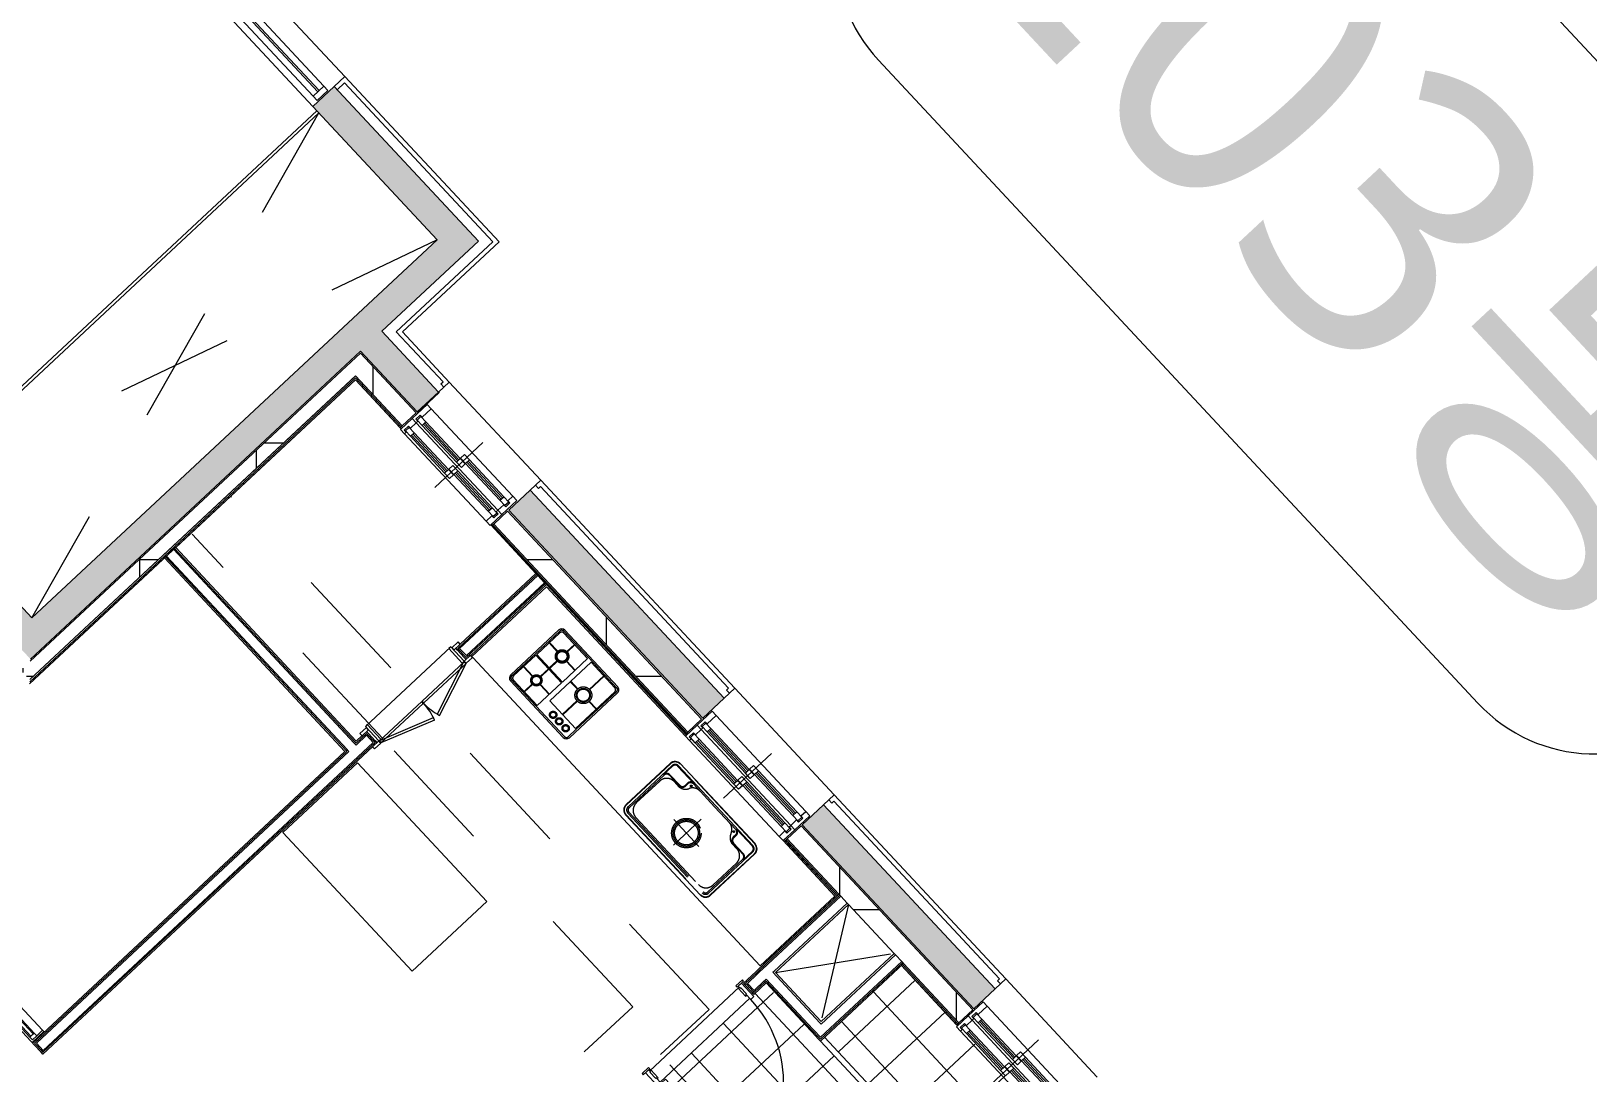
# Model space of a CAD drawing. Header units: millimetres. Extents: x -71377 to 516042, y -145869 to 441446.
# Drawn here: x 207070 to 217745, y 185128 to 192270 of the extents above; entities that cross this region are included whole.
import ezdxf

# ---------------------------------------------------------------- set-up
doc = ezdxf.new("R2010")
doc.units = ezdxf.units.MM
doc.header["$LTSCALE"] = 1000
doc.linetypes.add('_점선_S_', pattern=[1.6, 0.8, -0.8])
doc.linetypes.add('_점선_XS_', pattern=[1.15, 0.6, -0.55])
for name, color, linetype, lineweight in [('A-door', 4, 'Continuous', 5), ('A-door-hdln', 8, 'Continuous', 5), ('A-ele-8', 8, 'Continuous', 5), ('A-fnsh', 5, 'Continuous', 5), ('A-fnsh-4', 4, 'Continuous', 5), ('A-fnsh_7', 7, 'Continuous', 5), ('A-furn', 6, 'Continuous', 5), ('A-furn-hdln', 8, '_점선_XS_', 5), ('A-glas', 5, 'Continuous', 5), ('A-glas-hdln', 8, 'Continuous', 5), ('A-hat', 251, 'Continuous', 5), ('A-insu', 251, 'Continuous', 5), ('A-text-2', 7, 'Continuous', 5), ('A-wind', 4, 'Continuous', 5), ('A-wind-hdln', 8, 'Continuous', 5), ('A_cwall', 2, 'Continuous', 5), ('A_fnsh-4', 4, 'Continuous', 5), ('AA_발코니선', 4, '_점선_S_', 5), ('AA_오픈', 8, '_점선_S_', 5)]:
    doc.layers.add(name, color=color, linetype=linetype, lineweight=lineweight)
doc.styles.add('나눔고딕_2', font='NanumGothic.ttf', dxfattribs={"height": 2000})
pattern_1 = [(0, (-96985.9, -23353.2), (0, 800), []), (90, (-96985.9, -23353.2), (-800, 5e-14), [])]

# ---------------------------------------------------------------- blocks, each defined once
blk = doc.blocks.new('3D_팬트리문 - _A_팬트리문_8X23_2-2362849-지반층 배치도')
at = {"layer": 'A-furn'}
for p, q in [((-24, 209), (-400, 72)), ((-393, 54), (-17, 191)), ((-24, 209), (-17, 191)), ((24, 209), (17, 191)), ((393, 54), (17, 191)), ((24, 209), (400, 72)), ((-460, 72), (-460, 52)), ((-401, 72), (-460, 72)), ((-460, 52), (-401, 52)), ((-401, 52), (-401, 72)), ((-2, 72), (-400, 72)), ((-400, 72), (-400, 56)), ((-400, 72), (-393, 54)), ((-400, 56), (-2, 56)), ((-400, 52), (-400, -83)), ((-382, 52), (-400, 52)), ((-382, -83), (-382, 52)), ((-2, 56), (-2, 72)), ((2, 72), (2, 56)), ((400, 72), (2, 72)), ((2, 56), (400, 56)), ((400, 52), (382, 52)), ((382, 52), (382, -83)), ((400, 72), (393, 54)), ((400, 56), (400, 72)), ((400, -83), (400, 52)), ((460, 72), (401, 72)), ((401, 72), (401, 52)), ((401, 52), (460, 52)), ((460, 52), (460, 72)), ((-400, -52), (-460, -52)), ((-460, -52), (-460, -73)), ((-460, -73), (-400, -73)), ((-400, -73), (-400, -52)), ((-400, -83), (-382, -83)), ((-400, -83), (400, -83)), ((382, -83), (400, -83)), ((460, -52), (400, -52)), ((400, -52), (400, -73)), ((400, -73), (460, -73)), ((460, -73), (460, -52))]:
    blk.add_line(p, q, dxfattribs=at)
for centre, start, end in [((-400, 72), 360, 20), ((400, 72), 160, 180)]:
    blk.add_arc(centre, 400, start, end, dxfattribs=at)
blk = doc.blocks.new('3D_주방_아일랜드식탁 - _A_주방_아일랜드_13X7-2025265-지반층 배치도')
at = {"layer": 'A-furn'}
for p, q in [((-449, 163), (851, 163)), ((-449, -537), (-449, 163)), ((851, 163), (851, -537)), ((851, -537), (-449, -537))]:
    blk.add_line(p, q, dxfattribs=at)
blk = doc.blocks.new('3D_주방_하부장_ㅡ자형_ - _A_주방_84A_29-2025271-지반층 배치도')
at = {"layer": 'A-furn'}
for p, q in [((451, 1649), (-949, 1649)), ((-949, 1649), (-949, 949)), ((-949, 1649), (451, 1649)), ((-949, 949), (-949, 1649)), ((1951, 1649), (1431, 1649)), ((1431, 1649), (1951, 1649)), ((1951, 949), (1951, 1649)), ((1951, 1649), (1951, 949)), ((-674, 1059), (-674, 1509)), ((-644, 1539), (-114, 1539)), ((-84, 1509), (-84, 1059)), ((516, 1443), (516, 1030)), ((1315, 1494), (567, 1494)), ((1366, 1030), (1366, 1443)), ((-114, 1029), (-644, 1029)), ((567, 979), (1315, 979)), ((-939, 949), (1951, 949)), ((1951, 949), (-939, 949))]:
    blk.add_line(p, q, dxfattribs=at)
for centre, radius, start, end in [((-644, 1509), 30, 90, 180), ((-114, 1509), 30, 360, 90), ((567, 1443), 51, 90, 180), ((1315, 1443), 51, 360, 90), ((-644, 1059), 30, 180, 270), ((-114, 1059), 30, 270, 360), ((567, 1030), 51, 180, 270), ((1315, 1030), 51, 270, 360)]:
    blk.add_arc(centre, radius, start, end, dxfattribs=at)
at = {"layer": 'A-furn-hdln'}
for p, q in [((-664, 1280), (-664, 1509)), ((-655, 1284), (-655, 1500)), ((-350, 1529), (-644, 1529)), ((-635, 1520), (-396, 1520)), ((-528, 1448), (-528, 1520)), ((-524, 1448), (-524, 1520)), ((-396, 1520), (-396, 1284)), ((-122, 1520), (-361, 1520)), ((-361, 1520), (-361, 1133)), ((-114, 1529), (-350, 1529)), ((-234, 1384), (-234, 1520)), ((-230, 1384), (-230, 1520)), ((-102, 1133), (-102, 1500)), ((-94, 1129), (-94, 1509)), ((-572, 1404), (-655, 1404)), ((-572, 1400), (-655, 1400)), ((-480, 1404), (-396, 1404)), ((-480, 1400), (-396, 1400)), ((519, 1443), (519, 1030)), ((536, 1443), (536, 1030)), ((541, 1443), (541, 1358)), ((1315, 1491), (567, 1491)), ((567, 1474), (941, 1474)), ((567, 1469), (727, 1469)), ((572, 1389), (670, 1389)), ((696, 1438), (696, 1415)), ((701, 1438), (701, 1415)), ((727, 1464), (941, 1464)), ((941, 1474), (1315, 1474)), ((941, 1464), (1155, 1464)), ((1315, 1469), (1155, 1469)), ((1181, 1438), (1181, 1415)), ((1186, 1438), (1186, 1415)), ((1310, 1389), (1212, 1389)), ((1341, 1443), (1341, 1358)), ((1346, 1030), (1346, 1443)), ((1346, 1443), (1346, 1030)), ((1363, 1030), (1363, 1443)), ((-396, 1284), (-655, 1284)), ((-528, 1356), (-528, 1284)), ((-524, 1356), (-524, 1284)), ((-290, 1329), (-361, 1329)), ((-290, 1325), (-361, 1325)), ((-174, 1329), (-102, 1329)), ((-174, 1325), (-102, 1325)), ((546, 1358), (546, 1030)), ((556, 1309), (556, 1089)), ((572, 1384), (670, 1384)), ((626, 1379), (677, 1379)), ((941, 1339), (941, 1078)), ((1256, 1379), (1205, 1379)), ((1310, 1384), (1212, 1384)), ((1326, 1309), (1326, 1089)), ((1336, 1358), (1336, 1030)), ((-664, 1059), (-664, 1280)), ((-655, 1067), (-655, 1275)), ((-655, 1275), (-396, 1275)), ((-528, 1200), (-528, 1275)), ((-524, 1200), (-524, 1275)), ((-396, 1275), (-396, 1047)), ((-234, 1269), (-234, 1133)), ((-230, 1269), (-230, 1133)), ((815, 1199), (1067, 1199)), ((-564, 1163), (-655, 1163)), ((-564, 1159), (-655, 1159)), ((-528, 1123), (-528, 1047)), ((-524, 1123), (-524, 1047)), ((-487, 1163), (-396, 1163)), ((-487, 1159), (-396, 1159)), ((-361, 1133), (-102, 1133)), ((-94, 1059), (-94, 1129)), ((-644, 1039), (-350, 1039)), ((-396, 1047), (-635, 1047)), ((-350, 1039), (-114, 1039)), ((567, 1009), (1315, 1009)), ((567, 999), (1315, 999)), ((567, 982), (1315, 982)), ((626, 1019), (1256, 1019))]:
    blk.add_line(p, q, dxfattribs=at)
for centre, radius in [((-526, 1402), 46.2), ((-526, 1402), 37.8), ((-526, 1402), 34), ((727, 1444), 5.76), ((1155, 1444), 5.76), ((-232, 1327), 57.8), ((-232, 1327), 47.3), ((-232, 1327), 42.5), ((941, 1199), 101), ((941, 1199), 101), ((941, 1199), 91), ((-526, 1161), 38.5), ((-526, 1161), 38.5), ((-526, 1161), 31.5), ((-526, 1161), 28.4), ((941, 1199), 81), ((-275, 1084), 25), ((-275, 1084), 20), ((-275, 1084), 18), ((-214, 1084), 25), ((-214, 1084), 20), ((-214, 1084), 18), ((-149, 1084), 25), ((-149, 1084), 20), ((-149, 1084), 18)]:
    blk.add_circle(centre, radius, dxfattribs=at)
for centre, radius, start, end in [((-644, 1509), 20, 90, 180), ((-635, 1500), 20, 90, 180), ((-122, 1500), 20, 360, 90), ((-114, 1509), 20, 360, 90), ((567, 1443), 48, 90, 180), ((567, 1443), 31, 90, 180), ((567, 1443), 26, 90, 180), ((572, 1358), 31, 90, 180), ((670, 1415), 31, 270, 360), ((670, 1415), 26, 270, 360), ((666, 1448), 70, 278.8513, 337.2381), ((727, 1438), 31, 90, 180), ((727, 1438), 26, 90, 180), ((795, 1394), 70, 90, 157.2381), ((1087, 1394), 70, 22.7619, 90), ((1216, 1448), 70, 202.7619, 261.1487), ((1155, 1438), 31, 360, 90), ((1155, 1438), 26, 360, 90), ((1212, 1415), 31, 180, 270), ((1212, 1415), 26, 180, 270), ((1310, 1358), 31, 360, 90), ((1315, 1443), 48, 360, 90), ((1315, 1443), 31, 360, 90), ((1315, 1443), 31, 360, 90), ((1315, 1443), 26, 360, 90), ((572, 1358), 26, 90, 180), ((626, 1309), 70, 90, 180), ((1256, 1309), 70, 360, 90), ((1310, 1358), 26, 360, 90), ((626, 1089), 70, 180, 270), ((1256, 1089), 70, 270, 360), ((-644, 1059), 20, 180, 270), ((-635, 1067), 20, 180, 270), ((-114, 1059), 20, 270, 360), ((567, 1030), 48, 180, 270), ((567, 1030), 31, 180, 270), ((567, 1030), 21, 180, 270), ((1315, 1030), 31, 270, 360), ((1315, 1030), 21, 270, 0), ((1315, 1030), 48, 270, 360)]:
    blk.add_arc(centre, radius, start, end, dxfattribs=at)
blk = doc.blocks.new('미서기문_알파룸_ - _A_ASD_18X21-2421791-지반층 배치도')
at = {"layer": 'A-door'}
for p, q in [((-900, 60), (-888, 60)), ((-900, -50), (-900, 60)), ((-888, 5), (-888, -50)), ((888, 60), (900, 60)), ((888, 5), (888, 60)), ((900, 60), (900, -50)), ((-888, -50), (-900, -50)), ((900, -50), (888, -50))]:
    blk.add_line(p, q, dxfattribs=at)
at = {"layer": 'A-door-hdln'}
for p, q in [((0, 205), (0, -195)), ((-888, 60), (888, 60)), ((888, -50), (-888, -50))]:
    blk.add_line(p, q, dxfattribs=at)
at = {"layer": 'A-glas'}
for p, q in [((-863, 14), (-863, 36)), ((-863, 36), (-12.5, 36)), ((-12.5, 14), (-863, 14)), ((-12.5, 36), (-12.5, 14)), ((12.5, -26), (12.5, -4)), ((12.5, -4), (863, -4)), ((863, -26), (12.5, -26)), ((863, -4), (863, -26))]:
    blk.add_line(p, q, dxfattribs=at)
at = {"layer": 'A-wind'}
for p, q in [((-888, 5), (-888, 45)), ((-888, 45), (-863, 45)), ((-863, 5), (-888, 5)), ((-863, 45), (-863, 5)), ((-12.5, 5), (-12.5, 45)), ((-12.5, 45), (12.5, 45)), ((-12.5, -35), (-12.5, 5)), ((-12.5, 5), (12.5, 5)), ((12.5, 5), (-12.5, 5)), ((12.5, 45), (12.5, 5)), ((12.5, 5), (12.5, -35)), ((863, -35), (863, 5)), ((863, 5), (888, 5)), ((888, 5), (888, -35)), ((12.5, -35), (-12.5, -35)), ((888, -35), (863, -35))]:
    blk.add_line(p, q, dxfattribs=at)
at = {"layer": 'A-wind-hdln'}
for p, q in [((-12.5, 45), (-863, 45)), ((-863, 5), (-12.5, 5)), ((863, 5), (12.5, 5)), ((12.5, -35), (863, -35))]:
    blk.add_line(p, q, dxfattribs=at)
blk = doc.blocks.new('세대외여닫이문 - _A_ABS_9x23-2440022-지반층 배치도')
at = {"layer": 'A-door'}
for p, q in [((380, 62.5), (380, 902.5)), ((380, 902.5), (420, 902.5)), ((420, 62.5), (420, 902.5)), ((-420, 62.5), (-450, 62.5)), ((-450, 62.5), (-450, -62.5)), ((-425, -42.5), (-425, 12.5)), ((-425, 12.5), (-420, 12.5)), ((-420, 12.5), (-425, 12.5)), ((-425, 12.5), (-425, -42.5)), ((-420, 12.5), (-420, 62.5)), ((-410, 22.5), (-420, 22.5)), ((-420, 22.5), (-420, 12.5)), ((-410, -52.5), (-410, 22.5)), ((380, 62.5), (420, 62.5)), ((420, 22.5), (410, 22.5)), ((410, 22.5), (410, -52.5)), ((450, 62.5), (420, 62.5)), ((420, 62.5), (420, 12.5)), ((420, 12.5), (420, 22.5)), ((425, 12.5), (420, 12.5)), ((420, 12.5), (425, 12.5)), ((425, -42.5), (425, 12.5)), ((425, 12.5), (425, -42.5)), ((450, -62.5), (450, 62.5)), ((-410, -62.5), (-470, -62.5)), ((-470, -62.5), (-470, -74.5)), ((-470, -74.5), (-410, -74.5)), ((-450, -62.5), (-420, -62.5)), ((-420, -42.5), (-425, -42.5)), ((-425, -42.5), (-420, -42.5)), ((-420, -62.5), (-420, -42.5)), ((-420, -42.5), (-420, -52.5)), ((-420, -52.5), (-410, -52.5)), ((-410, -74.5), (-410, -62.5)), ((410, -52.5), (420, -52.5)), ((470, -62.5), (410, -62.5)), ((410, -62.5), (410, -74.5)), ((410, -74.5), (470, -74.5)), ((420, -52.5), (420, -42.5)), ((420, -42.5), (425, -42.5)), ((425, -42.5), (420, -42.5)), ((420, -42.5), (420, -62.5)), ((420, -62.5), (450, -62.5)), ((470, -74.5), (470, -62.5))]:
    blk.add_line(p, q, dxfattribs=at)
at = {"layer": 'A-door-hdln'}
for p, q in [((370, 822.5), (320, 822.5)), ((320, 822.5), (320, 642.5)), ((340, 642.5), (340, 802.5)), ((340, 802.5), (370, 802.5)), ((380, 842.5), (370, 842.5)), ((370, 842.5), (370, 782.5)), ((370, 782.5), (380, 782.5)), ((380, 782.5), (380, 842.5)), ((420, 842.5), (430, 842.5)), ((420, 782.5), (420, 842.5)), ((430, 782.5), (420, 782.5)), ((430, 842.5), (430, 782.5)), ((430, 822.5), (480, 822.5)), ((460, 802.5), (430, 802.5)), ((460, 642.5), (460, 802.5)), ((480, 822.5), (480, 642.5)), ((320, 642.5), (340, 642.5)), ((480, 642.5), (460, 642.5)), ((-420, 12.5), (-425, 12.5)), ((-425, 12.5), (-420, 12.5)), ((-420, 62.5), (-420, 12.5)), ((-420, 12.5), (-420, 22.5)), ((-420, 22.5), (-410, 22.5)), ((410, 22.5), (420, 22.5)), ((420, 12.5), (420, 62.5)), ((420, 22.5), (420, 12.5)), ((420, 12.5), (425, 12.5)), ((425, 12.5), (420, 12.5)), ((-425, -42.5), (-420, -42.5)), ((-420, -42.5), (-425, -42.5)), ((-420, -42.5), (-420, -62.5)), ((-410, -52.5), (-420, -52.5)), ((420, -52.5), (410, -52.5)), ((425, -42.5), (420, -42.5)), ((420, -42.5), (420, -52.5)), ((420, -62.5), (420, -42.5)), ((420, -42.5), (425, -42.5))]:
    blk.add_line(p, q, dxfattribs=at)
blk.add_arc((420, 62.5), 840, 90, 180, dxfattribs=at)
blk = doc.blocks.new('미서기창__이중창_ - _A_PW_9X11-2365704-지반층 배치도')
at = {"layer": 'A-glas'}
for p, q in [((-370, 136), (-25, 136)), ((-370, 124), (-25, 124)), ((25, 176), (370, 176)), ((25, 164), (370, 164)), ((-370, 26), (-25, 26)), ((-370, 14), (-25, 14)), ((25, 66), (370, 66)), ((25, 54), (370, 54))]:
    blk.add_line(p, q, dxfattribs=at)
at = {"layer": 'A-wind'}
for p, q in [((-450, 95), (-450, 235)), ((-450, 235), (-410, 235)), ((-410, 235), (-410, 150)), ((410, 235), (450, 235)), ((410, 190), (410, 235)), ((450, 235), (450, 95)), ((-410, 150), (-430, 150)), ((-430, 150), (-430, 110)), ((-430, 110), (-410, 110)), ((-420, 148), (-370, 148)), ((-420, 112), (-420, 148)), ((-370, 112), (-420, 112)), ((-410, 110), (-410, 95)), ((-370, 148), (-370, 112)), ((-25, 188), (25, 188)), ((-25, 152), (-25, 188)), ((25, 152), (-25, 152)), ((-25, 148), (25, 148)), ((-25, 112), (-25, 148)), ((25, 112), (-25, 112)), ((25, 188), (25, 152)), ((25, 148), (25, 112)), ((370, 188), (420, 188)), ((370, 152), (370, 188)), ((420, 152), (370, 152)), ((430, 190), (410, 190)), ((410, 95), (410, 150)), ((410, 150), (430, 150)), ((420, 188), (420, 152)), ((430, 150), (430, 190)), ((-410, 95), (-450, 95)), ((-450, 95), (-450, -15)), ((-430, 0), (-430, 40)), ((-430, 40), (-410, 40)), ((-410, 0), (-430, 0)), ((-420, 38), (-370, 38)), ((-420, 2), (-420, 38)), ((-370, 2), (-420, 2)), ((-410, 40), (-410, 95)), ((-410, -15), (-410, 0)), ((-370, 38), (-370, 2)), ((-25, 78), (25, 78)), ((-25, 42), (-25, 78)), ((25, 42), (-25, 42)), ((-25, 38), (25, 38)), ((-25, 2), (-25, 38)), ((25, 2), (-25, 2)), ((25, 78), (25, 42)), ((25, 38), (25, 2)), ((370, 78), (420, 78)), ((370, 42), (370, 78)), ((420, 42), (370, 42)), ((450, 95), (410, 95)), ((410, 80), (410, 95)), ((430, 80), (410, 80)), ((410, -15), (410, 40)), ((410, 40), (430, 40)), ((420, 78), (420, 42)), ((430, 40), (430, 80)), ((450, 95), (450, -15)), ((-450, -15), (-410, -15)), ((450, -15), (410, -15))]:
    blk.add_line(p, q, dxfattribs=at)
at = {"layer": 'A-wind-hdln'}
for p, q in [((0, 335), (0, -115)), ((-410, 235), (410, 235)), ((-370, 148), (-25, 148)), ((-370, 112), (-25, 112)), ((25, 188), (370, 188)), ((25, 152), (370, 152)), ((410, 95), (-410, 95)), ((-370, 38), (-25, 38)), ((-370, 2), (-25, 2)), ((25, 78), (370, 78)), ((25, 42), (370, 42)), ((410, -15), (-410, -15))]:
    blk.add_line(p, q, dxfattribs=at)
blk = doc.blocks.new('미서기창__이중창_ - _A_PW_9X11-2365702-지반층 배치도')
at = {"layer": 'A-glas'}
for p, q in [((-370, 131), (-25, 131)), ((-370, 119), (-25, 119)), ((25, 171), (370, 171)), ((25, 159), (370, 159)), ((-370, 21), (-25, 21)), ((-370, 9), (-25, 9)), ((25, 61), (370, 61)), ((25, 49), (370, 49))]:
    blk.add_line(p, q, dxfattribs=at)
at = {"layer": 'A-wind'}
for p, q in [((-450, 90), (-450, 230)), ((-450, 230), (-410, 230)), ((-410, 230), (-410, 145)), ((410, 230), (450, 230)), ((410, 185), (410, 230)), ((450, 230), (450, 90)), ((-410, 145), (-430, 145)), ((-430, 145), (-430, 105)), ((-420, 143), (-370, 143)), ((-420, 107), (-420, 143)), ((-370, 107), (-420, 107)), ((-370, 143), (-370, 107)), ((-25, 183), (25, 183)), ((-25, 147), (-25, 183)), ((25, 147), (-25, 147)), ((-25, 143), (25, 143)), ((-25, 107), (-25, 143)), ((25, 107), (-25, 107)), ((25, 183), (25, 147)), ((25, 143), (25, 107)), ((370, 183), (420, 183)), ((370, 147), (370, 183)), ((420, 147), (370, 147)), ((430, 185), (410, 185)), ((410, 90), (410, 145)), ((410, 145), (430, 145)), ((420, 183), (420, 147)), ((430, 145), (430, 185)), ((-410, 90), (-450, 90)), ((-450, 90), (-450, -20)), ((-430, 105), (-410, 105)), ((-430, -5), (-430, 35)), ((-430, 35), (-410, 35)), ((-420, 33), (-370, 33)), ((-420, -3), (-420, 33)), ((-410, 105), (-410, 90)), ((-410, 35), (-410, 90)), ((-370, 33), (-370, -3)), ((-25, 73), (25, 73)), ((-25, 37), (-25, 73)), ((25, 37), (-25, 37)), ((-25, 33), (25, 33)), ((-25, -3), (-25, 33)), ((25, 73), (25, 37)), ((25, 33), (25, -3)), ((370, 73), (420, 73)), ((370, 37), (370, 73)), ((420, 37), (370, 37)), ((450, 90), (410, 90)), ((410, 75), (410, 90)), ((430, 75), (410, 75)), ((410, -20), (410, 35)), ((410, 35), (430, 35)), ((420, 73), (420, 37)), ((430, 35), (430, 75)), ((450, 90), (450, -20)), ((-450, -20), (-410, -20)), ((-410, -5), (-430, -5)), ((-370, -3), (-420, -3)), ((-410, -20), (-410, -5)), ((25, -3), (-25, -3)), ((450, -20), (410, -20))]:
    blk.add_line(p, q, dxfattribs=at)
at = {"layer": 'A-wind-hdln'}
for p, q in [((0, 330), (0, -120)), ((-410, 230), (410, 230)), ((-370, 143), (-25, 143)), ((-370, 107), (-25, 107)), ((25, 183), (370, 183)), ((25, 147), (370, 147)), ((410, 90), (-410, 90)), ((-370, 33), (-25, 33)), ((25, 73), (370, 73)), ((25, 37), (370, 37)), ((410, -20), (-410, -20)), ((-370, -3), (-25, -3))]:
    blk.add_line(p, q, dxfattribs=at)
blk = doc.blocks.new('미서기창__이중창_ - _A_PW_9_8X5-2367952-지반층 배치도')
at = {"layer": 'A-glas'}
for p, q in [((-410, 131), (-25, 131)), ((-410, 119), (-25, 119)), ((25, 171), (410, 171)), ((25, 159), (410, 159)), ((-410, 21), (-25, 21)), ((-410, 9), (-25, 9)), ((25, 61), (410, 61)), ((25, 49), (410, 49))]:
    blk.add_line(p, q, dxfattribs=at)
at = {"layer": 'A-wind'}
for p, q in [((-490, 90), (-490, 230)), ((-490, 230), (-450, 230)), ((-450, 230), (-450, 145)), ((450, 230), (490, 230)), ((450, 185), (450, 230)), ((490, 230), (490, 90)), ((-450, 145), (-470, 145)), ((-470, 145), (-470, 105)), ((-460, 143), (-410, 143)), ((-460, 107), (-460, 143)), ((-410, 107), (-460, 107)), ((-410, 143), (-410, 107)), ((-25, 183), (25, 183)), ((-25, 147), (-25, 183)), ((25, 147), (-25, 147)), ((-25, 143), (25, 143)), ((-25, 107), (-25, 143)), ((25, 107), (-25, 107)), ((25, 183), (25, 147)), ((25, 143), (25, 107)), ((410, 183), (460, 183)), ((410, 147), (410, 183)), ((460, 147), (410, 147)), ((470, 185), (450, 185)), ((450, 90), (450, 145)), ((450, 145), (470, 145)), ((460, 183), (460, 147)), ((470, 145), (470, 185)), ((-450, 90), (-490, 90)), ((-490, 90), (-490, -20)), ((-470, 105), (-450, 105)), ((-470, -5), (-470, 35)), ((-470, 35), (-450, 35)), ((-460, 33), (-410, 33)), ((-460, -3), (-460, 33)), ((-450, 105), (-450, 90)), ((-450, 35), (-450, 90)), ((-410, 33), (-410, -3)), ((-25, 73), (25, 73)), ((-25, 37), (-25, 73)), ((25, 37), (-25, 37)), ((-25, 33), (25, 33)), ((-25, -3), (-25, 33)), ((25, 73), (25, 37)), ((25, 33), (25, -3)), ((410, 73), (460, 73)), ((410, 37), (410, 73)), ((460, 37), (410, 37)), ((490, 90), (450, 90)), ((450, 75), (450, 90)), ((470, 75), (450, 75)), ((450, -20), (450, 35)), ((450, 35), (470, 35)), ((460, 73), (460, 37)), ((470, 35), (470, 75)), ((490, 90), (490, -20)), ((-490, -20), (-450, -20)), ((-450, -5), (-470, -5)), ((-410, -3), (-460, -3)), ((-450, -20), (-450, -5)), ((25, -3), (-25, -3)), ((490, -20), (450, -20))]:
    blk.add_line(p, q, dxfattribs=at)
at = {"layer": 'A-wind-hdln'}
for p, q in [((0, 330), (0, -120)), ((-450, 230), (450, 230)), ((-410, 143), (-25, 143)), ((-410, 107), (-25, 107)), ((25, 183), (410, 183)), ((25, 147), (410, 147)), ((450, 90), (-450, 90)), ((-410, 33), (-25, 33)), ((25, 73), (410, 73)), ((25, 37), (410, 37)), ((450, -20), (-450, -20)), ((-410, -3), (-25, -3))]:
    blk.add_line(p, q, dxfattribs=at)
blk = doc.blocks.new('대장2_84A_1층_rvt-3-지반층 배치도')
at = {"layer": 'A-hat'}
h = blk.add_hatch(dxfattribs=at)
h.set_pattern_fill('FP_13', color=256, style=0, pattern_type=2)
h.set_pattern_definition(pattern_1)
h.paths.add_polyline_path([(-48651, -82768), (-48556, -82679), (-48802, -82416), (-48897, -82504), (-48811, -82597)])
h.paths.add_polyline_path([(-49524, -81832), (-49429, -81743), (-50606, -80481), (-50701, -80570), (-49539, -81815)])
h.paths.add_polyline_path([(-51383, -79839), (-51288, -79750), (-52618, -78324), (-52713, -78413), (-51398, -79822)])
h.paths.add_polyline_path([(-53340, -77740), (-53245, -77651), (-53627, -77241), (-53722, -77330), (-53352, -77727)])
h = blk.add_hatch(dxfattribs=at)
h.set_pattern_fill('FP_13', color=256, style=0, pattern_type=2)
h.set_pattern_definition(pattern_1)
h.paths.add_polyline_path([(-55895, -79479), (-53661, -77396), (-53722, -77330), (-55956, -79414)])
h = blk.add_hatch(dxfattribs=at)
h.set_pattern_fill('FP_94', color=256, style=0, pattern_type=2)
h.set_pattern_definition([(223, (-49875.7, -82877.1), (204.6, -219.406), []), (313, (-49875.7, -82877.1), (219.406, 204.6), [])])
h.paths.add_polyline_path([(-50022, -84018), (-48680, -82767), (-49917, -81439), (-50444, -81931), (-50035, -82369), (-50675, -82966), (-50296, -83372), (-50472, -83536), (-50029, -84011)])
h = blk.add_hatch(dxfattribs=at)
h.set_pattern_fill('FP_93', color=256, style=0, pattern_type=2)
h.set_pattern_definition([(223, (-50913.5, -82204.07), (204.6, -219.406), []), (313, (-50913.5, -82204.07), (219.406, 204.6), [])])
h.paths.add_polyline_path([(-50499, -83506), (-50353, -83370), (-50724, -82957), (-50091, -82367), (-50851, -81565), (-51625, -82299), (-50624, -83372)])
at = {"layer": 'A-ele-8'}
for p, q in [((-53355, -77753), (-53340, -77740)), ((-52713, -78413), (-52727, -78426)), ((-51397, -79852), (-51383, -79839)), ((-50701, -80570), (-50715, -80584)), ((-51001, -81561), (-50988, -81575)), ((-50942, -81624), (-50929, -81637)), ((-50958, -81664), (-51573, -82238)), ((-49539, -81845), (-49524, -81832))]:
    blk.add_line(p, q, dxfattribs=at)
at = {"layer": 'A-fnsh'}
for p, q in [((-53662, -77424), (-54894, -78573)), ((-53348, -77761), (-53662, -77424)), ((-52424, -78752), (-52734, -78419)), ((-54971, -78645), (-55896, -79508)), ((-51391, -79860), (-52352, -78828)), ((-52961, -79278), (-52974, -79264)), ((-52902, -79341), (-52915, -79327)), ((-53585, -79835), (-53572, -79849)), ((-53527, -79898), (-53514, -79911)), ((-50361, -80964), (-50722, -80576)), ((-49532, -81853), (-49917, -81439)), ((-50917, -81482), (-50903, -81469)), ((-51646, -82163), (-51028, -81586)), ((-55863, -81985), (-55876, -81971)), ((-50473, -81958), (-50486, -81944)), ((-50444, -81930), (-50035, -82369)), ((-55804, -82047), (-55817, -82034))]:
    blk.add_line(p, q, dxfattribs=at)
at = {"layer": 'A-fnsh-4'}
for p, q in [((-53668, -77417), (-55895, -79494)), ((-53668, -77417), (-53661, -77411)), ((-53348, -77747), (-53661, -77411)), ((-51390, -79846), (-52720, -78420)), ((-54964, -78638), (-53726, -79966)), ((-54901, -78580), (-53663, -79907)), ((-52417, -78759), (-52960, -79265)), ((-52359, -78821), (-52902, -79328)), ((-52960, -79265), (-52954, -79272)), ((-52954, -79272), (-52908, -79321)), ((-52908, -79321), (-52902, -79328)), ((-55804, -82034), (-53527, -79911)), ((-53657, -79914), (-53663, -79907)), ((-53657, -79914), (-53586, -79848)), ((-53579, -79855), (-53586, -79848)), ((-53534, -79904), (-53579, -79855)), ((-53527, -79911), (-53534, -79904)), ((-55862, -81971), (-53720, -79973)), ((-53720, -79973), (-53726, -79966)), ((-50354, -80957), (-50708, -80577)), ((-50340, -80957), (-50841, -81424)), ((-50290, -81011), (-50333, -80964)), ((-50896, -81476), (-50841, -81424)), ((-50473, -81944), (-49909, -81419)), ((-49916, -81412), (-49959, -81365)), ((-49532, -81839), (-49911, -81433)), ((-50910, -81489), (-50987, -81561)), ((-50910, -81489), (-50903, -81483)), ((-50903, -81483), (-50896, -81476)), ((-50851, -81552), (-50845, -81546)), ((-50845, -81546), (-50531, -81882)), ((-50987, -81561), (-50981, -81568)), ((-50981, -81568), (-50935, -81617)), ((-50935, -81617), (-50929, -81624)), ((-50851, -81552), (-50929, -81624)), ((-55862, -81971), (-55856, -81978)), ((-50479, -81937), (-50531, -81882)), ((-50473, -81944), (-50479, -81937)), ((-55856, -81978), (-55810, -82027)), ((-55810, -82027), (-55804, -82034))]:
    blk.add_line(p, q, dxfattribs=at)
at = {"layer": 'A-fnsh_7'}
for p, q in [((-50091, -82367), (-50473, -81958)), ((-50444, -81930), (-50035, -82369))]:
    blk.add_line(p, q, dxfattribs=at)
at = {"layer": 'A-insu'}
for p, q in [((-53627, -77241), (-53722, -77330)), ((-53245, -77651), (-53627, -77241)), ((-53722, -77330), (-55891, -79352)), ((-55895, -79479), (-53661, -77396)), ((-53340, -77740), (-53245, -77651)), ((-52618, -78324), (-52713, -78413)), ((-51288, -79750), (-52618, -78324)), ((-54908, -78586), (-54957, -78632)), ((-52365, -78815), (-52411, -78766)), ((-51383, -79839), (-51288, -79750)), ((-50606, -80481), (-50701, -80570)), ((-49429, -81743), (-50606, -80481)), ((-50281, -81020), (-49968, -81356)), ((-49524, -81832), (-49429, -81743))]:
    blk.add_line(p, q, dxfattribs=at)
at = {"layer": 'A_fnsh-4'}
for p, q in [((-55896, -79508), (-53662, -77424)), ((-53675, -77410), (-55895, -79479)), ((-53668, -77403), (-53675, -77410)), ((-53661, -77396), (-53668, -77403)), ((-53662, -77424), (-53355, -77753)), ((-53661, -77396), (-53340, -77740)), ((-53340, -77740), (-53661, -77396)), ((-53355, -77753), (-53348, -77747)), ((-53348, -77747), (-53340, -77740)), ((-52720, -78420), (-52727, -78426)), ((-52727, -78426), (-51397, -79852)), ((-52713, -78413), (-52720, -78420)), ((-52713, -78413), (-51383, -79839)), ((-51383, -79839), (-52713, -78413)), ((-54964, -78638), (-54971, -78645)), ((-54971, -78645), (-53733, -79972)), ((-54957, -78632), (-54964, -78638)), ((-54957, -78632), (-53719, -79959)), ((-54901, -78580), (-54908, -78586)), ((-54908, -78586), (-53670, -79914)), ((-54894, -78573), (-54901, -78580)), ((-53656, -79901), (-54894, -78573)), ((-52411, -78766), (-52947, -79265)), ((-52424, -78752), (-52943, -79236)), ((-52417, -78759), (-52424, -78752)), ((-52411, -78766), (-52417, -78759)), ((-52365, -78815), (-52901, -79314)), ((-52871, -79313), (-52352, -78828)), ((-52359, -78821), (-52365, -78815)), ((-52352, -78828), (-52359, -78821)), ((-52974, -79264), (-52967, -79271)), ((-52967, -79271), (-52961, -79278)), ((-52961, -79278), (-52915, -79327)), ((-52947, -79265), (-52901, -79314)), ((-52915, -79327), (-52909, -79334)), ((-52909, -79334), (-52902, -79341)), ((-53579, -79842), (-53585, -79835)), ((-53572, -79849), (-53579, -79842)), ((-51390, -79846), (-51383, -79839)), ((-55804, -82047), (-53544, -79940)), ((-55803, -82021), (-53540, -79910)), ((-53664, -79921), (-53670, -79914)), ((-53657, -79928), (-53664, -79921)), ((-53657, -79928), (-53586, -79861)), ((-53616, -79863), (-53656, -79901)), ((-53540, -79910), (-53586, -79861)), ((-53527, -79898), (-53572, -79849)), ((-53520, -79904), (-53527, -79898)), ((-53514, -79911), (-53520, -79904)), ((-51397, -79852), (-51390, -79846)), ((-53733, -79972), (-55876, -81971)), ((-55849, -81972), (-53706, -79973)), ((-53713, -79966), (-53719, -79959)), ((-53706, -79973), (-53713, -79966)), ((-50708, -80577), (-50715, -80584)), ((-50715, -80584), (-50361, -80964)), ((-50701, -80570), (-50708, -80577)), ((-50701, -80570), (-50346, -80950)), ((-50346, -80950), (-50701, -80570)), ((-50346, -80950), (-50847, -81417)), ((-50333, -80964), (-50834, -81431)), ((-50290, -81011), (-50791, -81478)), ((-50361, -80964), (-50354, -80957)), ((-50354, -80957), (-50346, -80950)), ((-50340, -80957), (-50346, -80950)), ((-50333, -80964), (-50340, -80957)), ((-50281, -81020), (-50290, -81011)), ((-50782, -81487), (-50281, -81020)), ((-50856, -81426), (-50903, -81469)), ((-50890, -81483), (-50843, -81440)), ((-50847, -81417), (-50856, -81426)), ((-50843, -81440), (-50834, -81431)), ((-50473, -81958), (-49903, -81426)), ((-50472, -81931), (-49916, -81412)), ((-49968, -81356), (-50469, -81823)), ((-50469, -81841), (-49959, -81365)), ((-49959, -81365), (-49968, -81356)), ((-49911, -81433), (-49917, -81439)), ((-49917, -81439), (-49539, -81845)), ((-49909, -81419), (-49916, -81412)), ((-49903, -81426), (-49911, -81433)), ((-49903, -81426), (-49909, -81419)), ((-49903, -81426), (-49524, -81832)), ((-49524, -81832), (-49903, -81426)), ((-50917, -81482), (-51001, -81561)), ((-50904, -81496), (-50974, -81562)), ((-50858, -81545), (-50928, -81611)), ((-50910, -81476), (-50917, -81482)), ((-50903, -81469), (-50910, -81476)), ((-50904, -81496), (-50897, -81490)), ((-50897, -81490), (-50890, -81483)), ((-50858, -81545), (-50851, -81539)), ((-50851, -81539), (-50844, -81532)), ((-50844, -81532), (-50524, -81875)), ((-50800, -81486), (-50791, -81478)), ((-50800, -81486), (-50478, -81832)), ((-50469, -81823), (-50782, -81487)), ((-51001, -81561), (-50994, -81568)), ((-50994, -81568), (-50988, -81575)), ((-50988, -81575), (-50942, -81624)), ((-50974, -81562), (-50928, -81611)), ((-50942, -81624), (-50936, -81631)), ((-50936, -81631), (-50929, -81637)), ((-50929, -81637), (-50845, -81559)), ((-50845, -81559), (-50538, -81888)), ((-50469, -81841), (-50478, -81832)), ((-49539, -81845), (-49532, -81839)), ((-49532, -81839), (-49524, -81832)), ((-55876, -81971), (-55869, -81978)), ((-55869, -81978), (-55863, -81985)), ((-55849, -81972), (-55803, -82021)), ((-50538, -81888), (-50530, -81897)), ((-50530, -81897), (-50486, -81944)), ((-50516, -81884), (-50524, -81875)), ((-50472, -81931), (-50516, -81884)), ((-50486, -81944), (-50480, -81951)), ((-50480, -81951), (-50473, -81958)), ((-55863, -81985), (-55817, -82034)), ((-55817, -82034), (-55811, -82040)), ((-55811, -82040), (-55804, -82047))]:
    blk.add_line(p, q, dxfattribs=at)
at = {"layer": 'AA_발코니선'}
for p, q in [((-51237, -81740), (-54517, -78222)), ((-53476, -79881), (-54781, -78482)), ((-51760, -81722), (-53465, -79893)), ((-52093, -82032), (-51760, -81722)), ((-51570, -82050), (-51237, -81740)), ((-51291, -82891), (-52093, -82032)), ((-49868, -83875), (-51570, -82050))]:
    blk.add_line(p, q, dxfattribs=at)
at = {"layer": 'AA_오픈'}
for p, q in [((-50281, -81020), (-50469, -81823)), ((-50782, -81487), (-49968, -81356))]:
    blk.add_line(p, q, dxfattribs=at)
at = {"layer": 'A-door-hdln'}
for name, p, rotation in [('미서기문_알파룸_ - _A_ASD_18X21-2421791-지반층 배치도', (-56456, -81275), 313.0000012484762), ('세대외여닫이문 - _A_ABS_9x23-2440022-지반층 배치도', (-51301, -81913), 223.0000012484756)]:
    blk.add_blockref(name, p, dxfattribs=dict(at, rotation=rotation))
at = {"layer": 'A-furn'}
for name, p, rotation in [('3D_주방_하부장_ㅡ자형_ - _A_주방_84A_29-2025271-지반층 배치도', (-52911, -80661), 313.0000012484762), ('3D_팬트리문 - _A_팬트리문_8X23_2-2362849-지반층 배치도', (-53244, -79588), 223.0000012484759), ('3D_주방_아일랜드식탁 - _A_주방_아일랜드_13X7-2025265-지반층 배치도', (-53461, -80489), 313.0000103263023)]:
    blk.add_blockref(name, p, dxfattribs=dict(at, rotation=rotation))
at = {"layer": 'A-wind-hdln', "rotation": 313.0000012484762}
for name, p in [('미서기창__이중창_ - _A_PW_9X11-2365704-지반층 배치도', (-53034, -78083)), ('미서기창__이중창_ - _A_PW_9_8X5-2367952-지반층 배치도', (-51049, -80211)), ('미서기창__이중창_ - _A_PW_9X11-2365702-지반층 배치도', (-49218, -82175))]:
    blk.add_blockref(name, p, dxfattribs=at)
blk = doc.blocks.new('고정창 - _A_AW_10X11-7564382-지반층 배치도')
at = {"layer": 'A-glas'}
for p, q in [((460, 6), (-460, 6)), ((-460, 6), (-460, -6)), ((460, -6), (460, 6)), ((-460, -6), (460, -6))]:
    blk.add_line(p, q, dxfattribs=at)
at = {"layer": 'A-wind'}
for p, q in [((-460, 50), (-500, 50)), ((-500, 50), (-500, -50)), ((-460, -50), (-460, 50)), ((460, 50), (460, -50)), ((500, 50), (460, 50)), ((500, -50), (500, 50)), ((-500, -50), (-460, -50)), ((460, -50), (500, -50))]:
    blk.add_line(p, q, dxfattribs=at)
at = {"layer": 'A-wind-hdln'}
for p, q in [((460, 50), (-460, 50)), ((-460, -50), (460, -50))]:
    blk.add_line(p, q, dxfattribs=at)
blk = doc.blocks.new('동이름 - 동이름-6850952-지반층 배치도')
at = {"layer": 'A-text-2'}
for p, q in [((-3.023, 1.8), (3.042, 1.8)), ((-4.1, 0.723), (-4.1, -0.721)), ((4.1, 0.742), (4.1, -0.706)), ((-3.021, -1.8), (3.006, -1.8))]:
    blk.add_line(p, q, dxfattribs=at)
for centre, radius, start, end in [((-3.023, 0.723), 1.077, 90, 180), ((3.042, 0.742), 1.058, 0, 90), ((-3.021, -0.721), 1.079, 180, 270), ((3.006, -0.706), 1.094, 270, 360)]:
    blk.add_arc(centre, radius, start, end, dxfattribs=at)

msp = doc.modelspace()

# ---------------------------------------------------------------- hatches: boundary and pattern name
at = {"layer": 'A-hat'}
for points in [[(209990.8, 190693), (210137.1, 190829.4), (209148.2, 191889.9), (209001.9, 191753.5), (209863.6, 190829.4)], [(207211.7, 188101.4), (209990.8, 190693), (209854.4, 190839.3), (207075.3, 188247.7)], [(209717.7, 189658.9), (209863.9, 189795.3), (209475.2, 190212.2), (209328.9, 190075.8), (209670.4, 189709.6)], [(207065.4, 187965), (207211.7, 188101.4), (205994.3, 189406.9), (205848, 189270.5), (206801.8, 188247.7)], [(211675, 187559.9), (211821.3, 187696.3), (210491.4, 189122.5), (210345.1, 188986.1), (211630.9, 187607.2)], [(213533.5, 185567), (213679.7, 185703.4), (212503.3, 186965), (212357, 186828.6), (213489.4, 185614.3)]]:
    msp.add_hatch(color=256, dxfattribs=at).paths.add_polyline_path(points)

# ---------------------------------------------------------------- linework, layer by layer
at = {"layer": 'A-ele-8'}
for p, q in [((208525.7, 192704.1), (209221.3, 191958.1)), ((209001.9, 191753.5), (208306.3, 192499.5)), ((209721.1, 189655.3), (209867.3, 189791.7)), ((209863.9, 189795.3), (209867.3, 189791.7)), ((209867.3, 189791.7), (209863.9, 189795.3)), ((209937.1, 189863.5), (210564.5, 189190.7)), ((209721.1, 189655.3), (209717.7, 189658.9)), ((211894.4, 187764.5), (212576.4, 187033.2)), ((213752.9, 185771.6), (214380.3, 185098.8))]:
    msp.add_line(p, q, dxfattribs=at)
at = {"layer": 'A-fnsh'}
msp.add_line((206250, 189132.6), (209029.2, 191724.2), dxfattribs=at)
at = {"layer": 'A-insu'}
for p, q in [((209475.2, 190212.2), (209863.9, 189795.3)), ((209863.9, 189795.3), (209900.5, 189829.4)), ((210527.9, 189156.6), (210491.4, 189122.5)), ((210491.4, 189122.5), (211821.3, 187696.3)), ((211821.3, 187696.3), (211857.8, 187730.4)), ((212539.8, 186999.1), (212503.3, 186965)), ((212503.3, 186965), (213679.7, 185703.4)), ((213679.7, 185703.4), (213716.3, 185737.5))]:
    msp.add_line(p, q, dxfattribs=at)
at = {"layer": 'A_cwall'}
for p, q in [((209148.2, 191889.9), (209001.9, 191753.5)), ((210137.1, 190829.4), (209148.2, 191889.9)), ((209001.9, 191753.5), (209854.4, 190839.3)), ((209854.4, 190839.3), (207075.3, 188247.7)), ((209475.2, 190212.2), (210137.1, 190829.4)), ((209863.9, 189795.3), (209475.2, 190212.2)), ((207065.4, 187965), (209328.9, 190075.8)), ((209328.9, 190075.8), (209717.7, 189658.9)), ((209717.7, 189658.9), (209863.9, 189795.3)), ((207075.3, 188247.7), (205994.3, 189406.9)), ((210491.4, 189122.5), (210345.1, 188986.1)), ((211821.3, 187696.3), (210491.4, 189122.5)), ((210345.1, 188986.1), (211675, 187559.9)), ((211675, 187559.9), (211821.3, 187696.3)), ((212503.3, 186965), (212357, 186828.6)), ((213679.7, 185703.4), (212503.3, 186965)), ((212357, 186828.6), (213533.5, 185567)), ((213533.5, 185567), (213679.7, 185703.4))]:
    msp.add_line(p, q, dxfattribs=at)
at = {"layer": 'A_fnsh-4'}
for p, q in [((209221.3, 191958.1), (209148.2, 191889.9)), ((210278.4, 190824.5), (209221.3, 191958.1)), ((209219.8, 191915.7), (209168.6, 191867.9)), ((210236, 190826), (209219.8, 191915.7)), ((209029.2, 191724.2), (206250, 189132.6)), ((206263.7, 189118), (209042.8, 191709.6)), ((209042.8, 191709.6), (209029.2, 191724.2)), ((209574.1, 190208.7), (210236, 190826)), ((209616.5, 190207.3), (210278.4, 190824.5)), ((209894.7, 189865), (209574.1, 190208.7)), ((209937.1, 189863.5), (209616.5, 190207.3)), ((209880, 189851.4), (209894.7, 189865)), ((209880, 189851.4), (209900.5, 189829.4)), ((209900.5, 189829.4), (209937.1, 189863.5)), ((210564.5, 189190.7), (210527.9, 189156.6)), ((210527.9, 189156.6), (210548.4, 189134.6)), ((210563, 189148.3), (210548.4, 189134.6)), ((211852, 187766), (210563, 189148.3)), ((211894.4, 187764.5), (210564.5, 189190.7)), ((211837.4, 187752.4), (211852, 187766)), ((211857.8, 187730.4), (211894.4, 187764.5)), ((211837.4, 187752.4), (211857.8, 187730.4)), ((212576.4, 187033.2), (212539.8, 186999.1)), ((213752.9, 185771.6), (212576.4, 187033.2)), ((212539.8, 186999.1), (212560.3, 186977.2)), ((212574.9, 186990.8), (212560.3, 186977.2)), ((213710.5, 185773.1), (212574.9, 186990.8)), ((213695.8, 185759.4), (213710.5, 185773.1)), ((213695.8, 185759.4), (213716.3, 185737.5)), ((213716.3, 185737.5), (213752.9, 185771.6))]:
    msp.add_line(p, q, dxfattribs=at)
at = {"layer": 'AA_오픈'}
for p, q in [((207075.3, 188247.7), (209042.8, 191709.6)), ((209854.4, 190839.3), (206263.7, 189118))]:
    msp.add_line(p, q, dxfattribs=at)

# ---------------------------------------------------------------- block references
msp.add_blockref('대장2_84A_1층_rvt-3-지반층 배치도', (262955.4, 267303.1))
at = {"layer": 'A-glas-hdln', "rotation": 313.0000012484669}
msp.add_blockref('고정창 - _A_AW_10X11-7564382-지반층 배치도', (208727.2, 192194.7), dxfattribs=at)
at = {"layer": 'A-text-2', "xscale": 999.9999999999999, "yscale": 999.9999999999999, "zscale": 999.9999999999999, "rotation": 313.0000000000001}
msp.add_blockref('동이름 - 동이름-6850952-지반층 배치도', (216257.3, 191088.5), dxfattribs=at)

# ---------------------------------------------------------------- texts
at = {"layer": 'A-text-2', "insert": (216213.3, 191088.4), "char_height": 2000, "width": 9522.7, "attachment_point": 5, "rotation": 313, "line_spacing_factor": 1.2, "style": '나눔고딕_2'}
msp.add_mtext('\\pxqc,t6.35,12.7,19.05,25.4,31.75,38.1,44.45,50.8,57.15,63.5,69.85,76.2,82.55,88.9,95.25,101.6,107.95,114.3,120.65,127,133.35,139.7,146.05,152.4,158.75,165.1,171.45,177.8,184.15,190.5,196.85,203.2;{203동}', dxfattribs=at)

doc.saveas('drawing.dxf')
